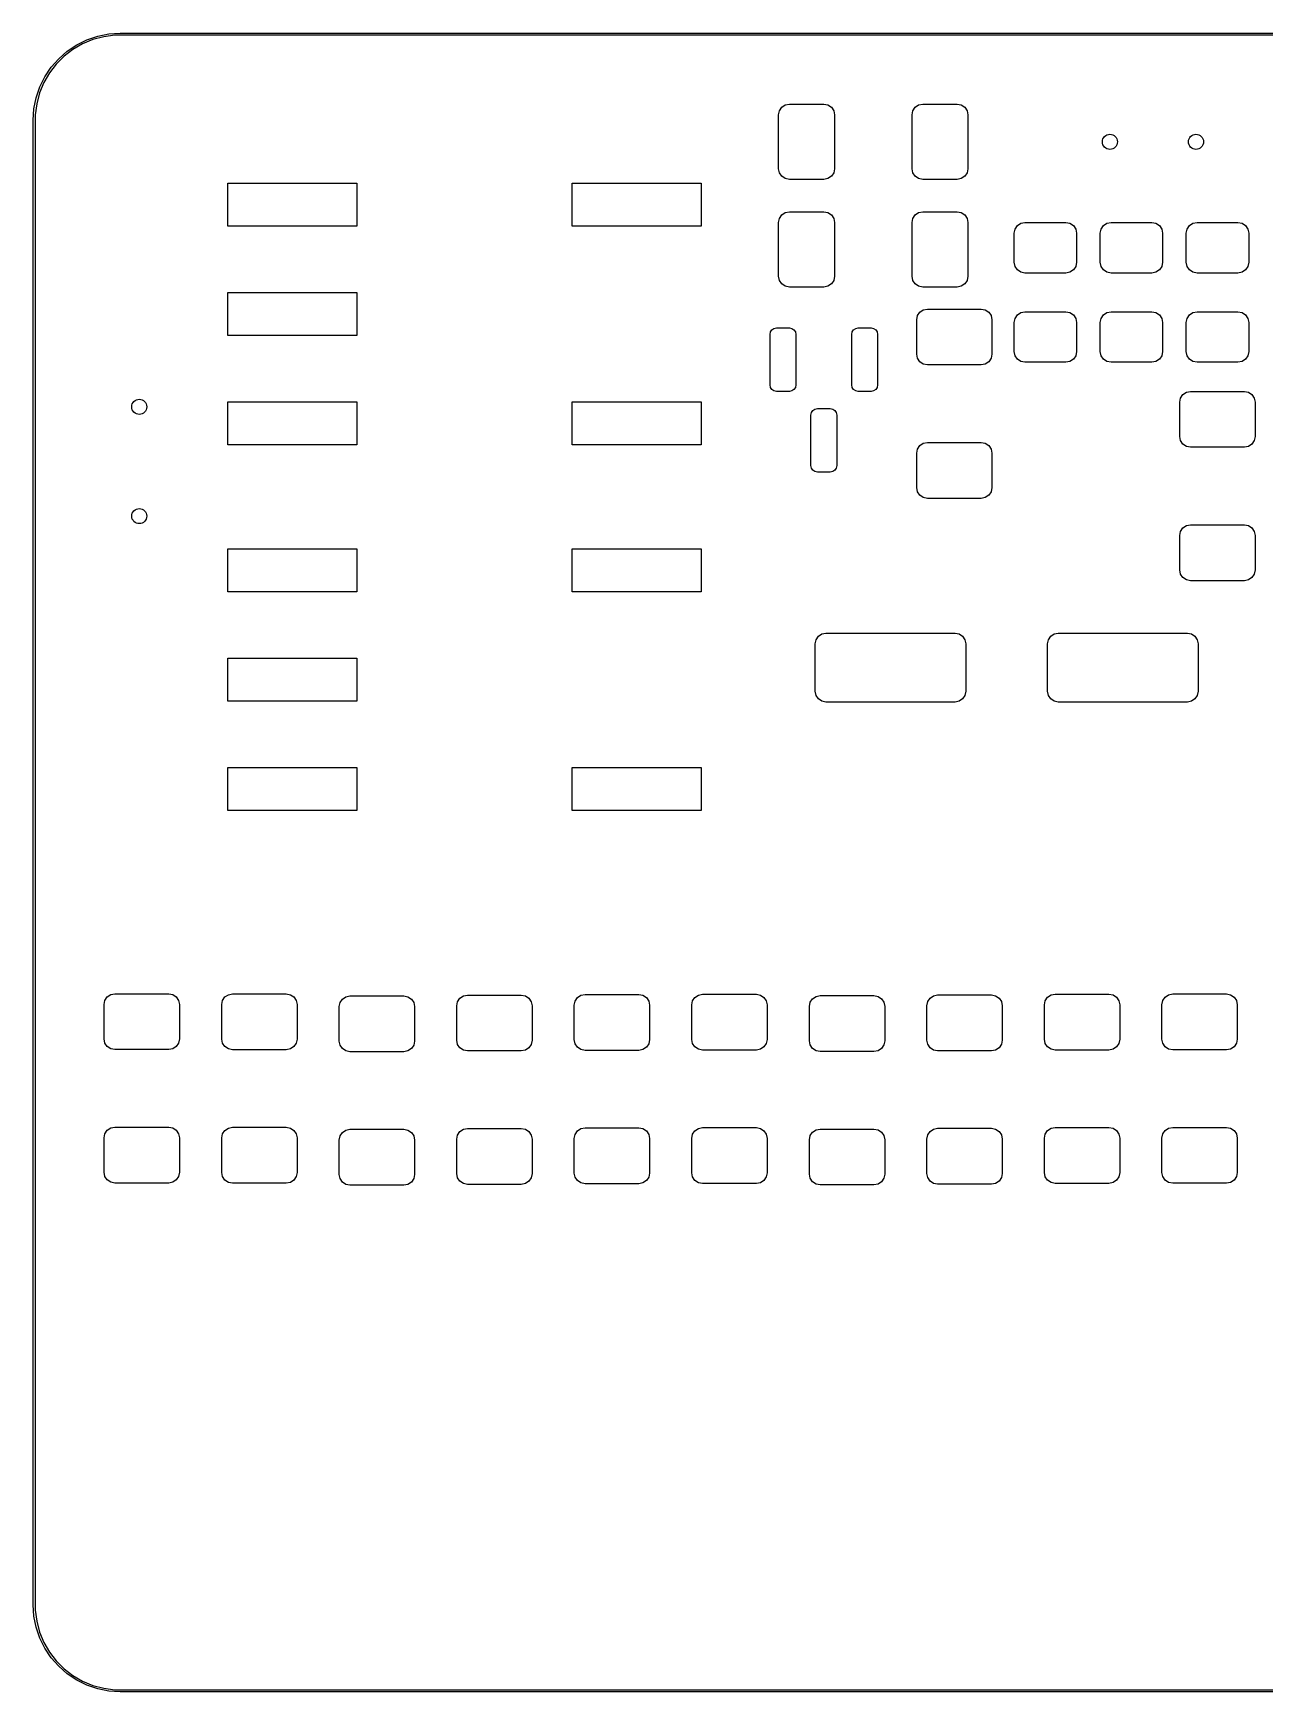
# Model space of a CAD drawing. Header units: millimetres. Extents: x 113.4 to 170.4, y -113 to -74.5.
# Drawn here: x 113.38 to 142, y -113.02 to -74.47 of the extents above; entities that cross this region are included whole.
import ezdxf

# ---------------------------------------------------------------- set-up
doc = ezdxf.new("R2010")
doc.units = ezdxf.units.MM
doc.layers.add('F.Paste', color=253, linetype='CONTINUOUS', true_color=0xb4a09a)

msp = doc.modelspace()

# ---------------------------------------------------------------- linework, layer by layer
at = {"layer": 'F.Paste', "linetype": 'CONTINUOUS'}
for p, q in [((114.167258, -74.893459), (114.3875, -74.746298)), ((114.524605, -74.724875), (114.300394, -74.854323)), ((114.3875, -74.746298), (114.625066, -74.629144)), ((114.763795, -74.6258), (114.524605, -74.724875)), ((114.625066, -74.629144), (114.875891, -74.544)), ((115.01387, -74.558792), (114.763795, -74.6258)), ((114.875891, -74.544), (115.135684, -74.492324)), ((115.270552, -74.525), (115.01387, -74.558792)), ((115.135684, -74.492324), (115.4, -74.475)), ((115.4, -74.525), (115.270552, -74.525)), ((115.4, -74.475), (168.4, -74.475)), ((168.4, -74.525), (115.4, -74.525)), ((113.793459, -75.267258), (113.968108, -75.068108)), ((114.094997, -75.01193), (113.91193, -75.194997)), ((113.968108, -75.068108), (114.167258, -74.893459)), ((114.300394, -74.854323), (114.094997, -75.01193)), ((113.529144, -75.725066), (113.646298, -75.4875)), ((113.754323, -75.400394), (113.624875, -75.624605)), ((113.646298, -75.4875), (113.793459, -75.267258)), ((113.91193, -75.194997), (113.754323, -75.400394)), ((113.444, -75.975891), (113.529144, -75.725066)), ((113.5258, -75.863795), (113.458792, -76.11387)), ((113.624875, -75.624605), (113.5258, -75.863795)), ((113.375, -76.5), (113.392324, -76.235684)), ((113.392324, -76.235684), (113.444, -75.975891)), ((113.458792, -76.11387), (113.425, -76.370552)), ((130.7, -76.375), (130.71903, -76.279329)), ((130.71903, -76.279329), (130.773223, -76.198223)), ((130.773223, -76.198223), (130.854329, -76.14403)), ((130.854329, -76.14403), (130.95, -76.125)), ((130.95, -76.125), (131.75, -76.125)), ((131.75, -76.125), (131.845671, -76.14403)), ((131.845671, -76.14403), (131.926777, -76.198223)), ((131.926777, -76.198223), (131.98097, -76.279329)), ((131.98097, -76.279329), (132, -76.375)), ((133.8, -76.375), (133.81903, -76.279329)), ((133.81903, -76.279329), (133.873223, -76.198223)), ((133.873223, -76.198223), (133.954329, -76.14403)), ((133.954329, -76.14403), (134.05, -76.125)), ((134.05, -76.125), (134.85, -76.125)), ((134.85, -76.125), (134.945671, -76.14403)), ((134.945671, -76.14403), (135.026777, -76.198223)), ((135.026777, -76.198223), (135.08097, -76.279329)), ((135.08097, -76.279329), (135.1, -76.375)), ((113.375, -111), (113.375, -76.5)), ((113.425, -76.370552), (113.425, -76.5)), ((113.425, -76.5), (113.425, -111)), ((130.7, -77.625), (130.7, -76.375)), ((132, -76.375), (132, -77.625)), ((133.8, -77.625), (133.8, -76.375)), ((135.1, -76.375), (135.1, -77.625)), ((130.71903, -77.720671), (130.7, -77.625)), ((130.773223, -77.801777), (130.71903, -77.720671)), ((130.854329, -77.85597), (130.773223, -77.801777)), ((130.95, -77.875), (130.854329, -77.85597)), ((131.845671, -77.85597), (131.75, -77.875)), ((131.926777, -77.801777), (131.845671, -77.85597)), ((131.98097, -77.720671), (131.926777, -77.801777)), ((132, -77.625), (131.98097, -77.720671)), ((133.81903, -77.720671), (133.8, -77.625)), ((133.873223, -77.801777), (133.81903, -77.720671)), ((133.954329, -77.85597), (133.873223, -77.801777)), ((134.05, -77.875), (133.954329, -77.85597)), ((134.945671, -77.85597), (134.85, -77.875)), ((135.026777, -77.801777), (134.945671, -77.85597)), ((135.08097, -77.720671), (135.026777, -77.801777)), ((135.1, -77.625), (135.08097, -77.720671)), ((117.9, -78.96), (117.9, -77.96)), ((117.9, -77.96), (120.9, -77.96)), ((120.9, -77.96), (120.9, -78.96)), ((125.9, -78.96), (125.9, -77.96)), ((125.9, -77.96), (128.9, -77.96)), ((128.9, -77.96), (128.9, -78.96)), ((131.75, -77.875), (130.95, -77.875)), ((134.85, -77.875), (134.05, -77.875)), ((130.854329, -78.64403), (130.95, -78.625)), ((130.95, -78.625), (131.75, -78.625)), ((131.75, -78.625), (131.845671, -78.64403)), ((133.954329, -78.64403), (134.05, -78.625)), ((134.05, -78.625), (134.85, -78.625)), ((134.85, -78.625), (134.945671, -78.64403)), ((120.9, -78.96), (117.9, -78.96)), ((128.9, -78.96), (125.9, -78.96)), ((130.7, -78.875), (130.71903, -78.779329)), ((130.7, -80.125), (130.7, -78.875)), ((130.71903, -78.779329), (130.773223, -78.698223)), ((130.773223, -78.698223), (130.854329, -78.64403)), ((131.845671, -78.64403), (131.926777, -78.698223)), ((131.926777, -78.698223), (131.98097, -78.779329)), ((131.98097, -78.779329), (132, -78.875)), ((132, -78.875), (132, -80.125)), ((133.8, -78.875), (133.81903, -78.779329)), ((133.8, -80.125), (133.8, -78.875)), ((133.81903, -78.779329), (133.873223, -78.698223)), ((133.873223, -78.698223), (133.954329, -78.64403)), ((134.945671, -78.64403), (135.026777, -78.698223)), ((135.026777, -78.698223), (135.08097, -78.779329)), ((135.08097, -78.779329), (135.1, -78.875)), ((135.1, -78.875), (135.1, -80.125)), ((136.19403, -79.029329), (136.248223, -78.948223)), ((136.248223, -78.948223), (136.329329, -78.89403)), ((136.329329, -78.89403), (136.425, -78.875)), ((136.425, -78.875), (137.375, -78.875)), ((137.375, -78.875), (137.470671, -78.89403)), ((137.470671, -78.89403), (137.551777, -78.948223)), ((137.551777, -78.948223), (137.60597, -79.029329)), ((138.19403, -79.029329), (138.248223, -78.948223)), ((138.248223, -78.948223), (138.329329, -78.89403)), ((138.329329, -78.89403), (138.425, -78.875)), ((138.425, -78.875), (139.375, -78.875)), ((139.375, -78.875), (139.470671, -78.89403)), ((139.470671, -78.89403), (139.551777, -78.948223)), ((139.551777, -78.948223), (139.60597, -79.029329)), ((140.19403, -79.029329), (140.248223, -78.948223)), ((140.248223, -78.948223), (140.329329, -78.89403)), ((140.329329, -78.89403), (140.425, -78.875)), ((140.425, -78.875), (141.375, -78.875)), ((141.375, -78.875), (141.470671, -78.89403)), ((141.470671, -78.89403), (141.551777, -78.948223)), ((141.551777, -78.948223), (141.60597, -79.029329)), ((136.175, -79.125), (136.19403, -79.029329)), ((136.175, -79.8), (136.175, -79.125)), ((137.60597, -79.029329), (137.625, -79.125)), ((137.625, -79.125), (137.625, -79.8)), ((138.175, -79.125), (138.19403, -79.029329)), ((138.175, -79.8), (138.175, -79.125)), ((139.60597, -79.029329), (139.625, -79.125)), ((139.625, -79.125), (139.625, -79.8)), ((140.175, -79.125), (140.19403, -79.029329)), ((140.175, -79.8), (140.175, -79.125)), ((141.60597, -79.029329), (141.625, -79.125)), ((141.625, -79.125), (141.625, -79.8)), ((130.71903, -80.220671), (130.7, -80.125)), ((132, -80.125), (131.98097, -80.220671)), ((133.81903, -80.220671), (133.8, -80.125)), ((135.1, -80.125), (135.08097, -80.220671)), ((136.19403, -79.895671), (136.175, -79.8)), ((136.248223, -79.976777), (136.19403, -79.895671)), ((136.329329, -80.03097), (136.248223, -79.976777)), ((136.425, -80.05), (136.329329, -80.03097)), ((137.375, -80.05), (136.425, -80.05)), ((137.470671, -80.03097), (137.375, -80.05)), ((137.551777, -79.976777), (137.470671, -80.03097)), ((137.60597, -79.895671), (137.551777, -79.976777)), ((137.625, -79.8), (137.60597, -79.895671)), ((138.19403, -79.895671), (138.175, -79.8)), ((138.248223, -79.976777), (138.19403, -79.895671)), ((138.329329, -80.03097), (138.248223, -79.976777)), ((138.425, -80.05), (138.329329, -80.03097)), ((139.375, -80.05), (138.425, -80.05)), ((139.470671, -80.03097), (139.375, -80.05)), ((139.551777, -79.976777), (139.470671, -80.03097)), ((139.60597, -79.895671), (139.551777, -79.976777)), ((139.625, -79.8), (139.60597, -79.895671)), ((140.19403, -79.895671), (140.175, -79.8)), ((140.248223, -79.976777), (140.19403, -79.895671)), ((140.329329, -80.03097), (140.248223, -79.976777)), ((140.425, -80.05), (140.329329, -80.03097)), ((141.375, -80.05), (140.425, -80.05)), ((141.470671, -80.03097), (141.375, -80.05)), ((141.551777, -79.976777), (141.470671, -80.03097)), ((141.60597, -79.895671), (141.551777, -79.976777)), ((141.625, -79.8), (141.60597, -79.895671)), ((117.9, -81.5), (117.9, -80.5)), ((117.9, -80.5), (120.9, -80.5)), ((120.9, -80.5), (120.9, -81.5)), ((130.773223, -80.301777), (130.71903, -80.220671)), ((130.854329, -80.35597), (130.773223, -80.301777)), ((130.95, -80.375), (130.854329, -80.35597)), ((131.75, -80.375), (130.95, -80.375)), ((131.845671, -80.35597), (131.75, -80.375)), ((131.926777, -80.301777), (131.845671, -80.35597)), ((131.98097, -80.220671), (131.926777, -80.301777)), ((133.873223, -80.301777), (133.81903, -80.220671)), ((133.954329, -80.35597), (133.873223, -80.301777)), ((134.05, -80.375), (133.954329, -80.35597)), ((134.85, -80.375), (134.05, -80.375)), ((134.945671, -80.35597), (134.85, -80.375)), ((135.026777, -80.301777), (134.945671, -80.35597)), ((135.08097, -80.220671), (135.026777, -80.301777)), ((133.981739, -80.959376), (134.062845, -80.905183)), ((134.062845, -80.905183), (134.158516, -80.886153)), ((134.158516, -80.886153), (135.408516, -80.886153)), ((135.408516, -80.886153), (135.504187, -80.905183)), ((135.504187, -80.905183), (135.585293, -80.959376)), ((136.329329, -80.96903), (136.425, -80.95)), ((136.425, -80.95), (137.375, -80.95)), ((137.375, -80.95), (137.470671, -80.96903)), ((138.329329, -80.96903), (138.425, -80.95)), ((138.425, -80.95), (139.375, -80.95)), ((139.375, -80.95), (139.470671, -80.96903)), ((140.329329, -80.96903), (140.425, -80.95)), ((140.425, -80.95), (141.375, -80.95)), ((141.375, -80.95), (141.470671, -80.96903)), ((130.543934, -81.368934), (130.592597, -81.336418)), ((130.592597, -81.336418), (130.65, -81.325)), ((130.65, -81.325), (130.95, -81.325)), ((130.95, -81.325), (131.007403, -81.336418)), ((131.007403, -81.336418), (131.056066, -81.368934)), ((132.443934, -81.368934), (132.492597, -81.336418)), ((132.492597, -81.336418), (132.55, -81.325)), ((132.55, -81.325), (132.85, -81.325)), ((132.85, -81.325), (132.907403, -81.336418)), ((132.907403, -81.336418), (132.956066, -81.368934)), ((133.908516, -81.136153), (133.927546, -81.040482)), ((133.908516, -81.936153), (133.908516, -81.136153)), ((133.927546, -81.040482), (133.981739, -80.959376)), ((135.585293, -80.959376), (135.639486, -81.040482)), ((135.639486, -81.040482), (135.658516, -81.136153)), ((135.658516, -81.136153), (135.658516, -81.936153)), ((136.175, -81.2), (136.19403, -81.104329)), ((136.175, -81.875), (136.175, -81.2)), ((136.19403, -81.104329), (136.248223, -81.023223)), ((136.248223, -81.023223), (136.329329, -80.96903)), ((137.470671, -80.96903), (137.551777, -81.023223)), ((137.551777, -81.023223), (137.60597, -81.104329)), ((137.60597, -81.104329), (137.625, -81.2)), ((137.625, -81.2), (137.625, -81.875)), ((138.175, -81.2), (138.19403, -81.104329)), ((138.175, -81.875), (138.175, -81.2)), ((138.19403, -81.104329), (138.248223, -81.023223)), ((138.248223, -81.023223), (138.329329, -80.96903)), ((139.470671, -80.96903), (139.551777, -81.023223)), ((139.551777, -81.023223), (139.60597, -81.104329)), ((139.60597, -81.104329), (139.625, -81.2)), ((139.625, -81.2), (139.625, -81.875)), ((140.175, -81.2), (140.19403, -81.104329)), ((140.175, -81.875), (140.175, -81.2)), ((140.19403, -81.104329), (140.248223, -81.023223)), ((140.248223, -81.023223), (140.329329, -80.96903)), ((141.470671, -80.96903), (141.551777, -81.023223)), ((141.551777, -81.023223), (141.60597, -81.104329)), ((141.60597, -81.104329), (141.625, -81.2)), ((141.625, -81.2), (141.625, -81.875)), ((120.9, -81.5), (117.9, -81.5)), ((130.5, -81.475), (130.511418, -81.417597)), ((130.5, -82.65), (130.5, -81.475)), ((130.511418, -81.417597), (130.543934, -81.368934)), ((131.056066, -81.368934), (131.088582, -81.417597)), ((131.088582, -81.417597), (131.1, -81.475)), ((131.1, -81.475), (131.1, -82.65)), ((132.4, -81.475), (132.411418, -81.417597)), ((132.4, -82.65), (132.4, -81.475)), ((132.411418, -81.417597), (132.443934, -81.368934)), ((132.956066, -81.368934), (132.988582, -81.417597)), ((132.988582, -81.417597), (133, -81.475)), ((133, -81.475), (133, -82.65)), ((133.927546, -82.031824), (133.908516, -81.936153)), ((133.981739, -82.11293), (133.927546, -82.031824)), ((135.639486, -82.031824), (135.585293, -82.11293)), ((135.658516, -81.936153), (135.639486, -82.031824)), ((136.19403, -81.970671), (136.175, -81.875)), ((136.248223, -82.051777), (136.19403, -81.970671)), ((136.329329, -82.10597), (136.248223, -82.051777)), ((136.425, -82.125), (136.329329, -82.10597)), ((137.470671, -82.10597), (137.375, -82.125)), ((137.551777, -82.051777), (137.470671, -82.10597)), ((137.60597, -81.970671), (137.551777, -82.051777)), ((137.625, -81.875), (137.60597, -81.970671)), ((138.19403, -81.970671), (138.175, -81.875)), ((138.248223, -82.051777), (138.19403, -81.970671)), ((138.329329, -82.10597), (138.248223, -82.051777)), ((138.425, -82.125), (138.329329, -82.10597)), ((139.470671, -82.10597), (139.375, -82.125)), ((139.551777, -82.051777), (139.470671, -82.10597)), ((139.60597, -81.970671), (139.551777, -82.051777)), ((139.625, -81.875), (139.60597, -81.970671)), ((140.19403, -81.970671), (140.175, -81.875)), ((140.248223, -82.051777), (140.19403, -81.970671)), ((140.329329, -82.10597), (140.248223, -82.051777)), ((140.425, -82.125), (140.329329, -82.10597)), ((141.470671, -82.10597), (141.375, -82.125)), ((141.551777, -82.051777), (141.470671, -82.10597)), ((141.60597, -81.970671), (141.551777, -82.051777)), ((141.625, -81.875), (141.60597, -81.970671)), ((134.062845, -82.167123), (133.981739, -82.11293)), ((134.158516, -82.186153), (134.062845, -82.167123)), ((135.408516, -82.186153), (134.158516, -82.186153)), ((135.504187, -82.167123), (135.408516, -82.186153)), ((135.585293, -82.11293), (135.504187, -82.167123)), ((137.375, -82.125), (136.425, -82.125)), ((139.375, -82.125), (138.425, -82.125)), ((141.375, -82.125), (140.425, -82.125)), ((130.511418, -82.707403), (130.5, -82.65)), ((130.543934, -82.756066), (130.511418, -82.707403)), ((130.592597, -82.788582), (130.543934, -82.756066)), ((130.65, -82.8), (130.592597, -82.788582)), ((130.95, -82.8), (130.65, -82.8)), ((131.007403, -82.788582), (130.95, -82.8)), ((131.056066, -82.756066), (131.007403, -82.788582)), ((131.088582, -82.707403), (131.056066, -82.756066)), ((131.1, -82.65), (131.088582, -82.707403)), ((132.411418, -82.707403), (132.4, -82.65)), ((132.443934, -82.756066), (132.411418, -82.707403)), ((132.492597, -82.788582), (132.443934, -82.756066)), ((132.55, -82.8), (132.492597, -82.788582)), ((132.85, -82.8), (132.55, -82.8)), ((132.907403, -82.788582), (132.85, -82.8)), ((132.956066, -82.756066), (132.907403, -82.788582)), ((132.988582, -82.707403), (132.956066, -82.756066)), ((133, -82.65), (132.988582, -82.707403)), ((140.04403, -82.954329), (140.098223, -82.873223)), ((140.098223, -82.873223), (140.179329, -82.81903)), ((140.179329, -82.81903), (140.275, -82.8)), ((140.275, -82.8), (141.525, -82.8)), ((141.525, -82.8), (141.620671, -82.81903)), ((141.620671, -82.81903), (141.701777, -82.873223)), ((141.701777, -82.873223), (141.75597, -82.954329)), ((117.9, -84.04), (117.9, -83.04)), ((117.9, -83.04), (120.9, -83.04)), ((120.9, -83.04), (120.9, -84.04)), ((125.9, -84.04), (125.9, -83.04)), ((125.9, -83.04), (128.9, -83.04)), ((128.9, -83.04), (128.9, -84.04)), ((131.461418, -83.292597), (131.493934, -83.243934)), ((131.493934, -83.243934), (131.542597, -83.211418)), ((131.542597, -83.211418), (131.6, -83.2)), ((131.6, -83.2), (131.9, -83.2)), ((131.9, -83.2), (131.957403, -83.211418)), ((131.957403, -83.211418), (132.006066, -83.243934)), ((132.006066, -83.243934), (132.038582, -83.292597)), ((140.025, -83.05), (140.04403, -82.954329)), ((140.025, -83.85), (140.025, -83.05)), ((141.75597, -82.954329), (141.775, -83.05)), ((141.775, -83.05), (141.775, -83.85)), ((131.45, -83.35), (131.461418, -83.292597)), ((131.45, -84.525), (131.45, -83.35)), ((132.038582, -83.292597), (132.05, -83.35)), ((132.05, -83.35), (132.05, -84.525)), ((133.981739, -84.059376), (134.062845, -84.005183)), ((134.062845, -84.005183), (134.158516, -83.986153)), ((134.158516, -83.986153), (135.408516, -83.986153)), ((135.408516, -83.986153), (135.504187, -84.005183)), ((135.504187, -84.005183), (135.585293, -84.059376)), ((140.04403, -83.945671), (140.025, -83.85)), ((140.098223, -84.026777), (140.04403, -83.945671)), ((140.179329, -84.08097), (140.098223, -84.026777)), ((141.701777, -84.026777), (141.620671, -84.08097)), ((141.75597, -83.945671), (141.701777, -84.026777)), ((141.775, -83.85), (141.75597, -83.945671)), ((120.9, -84.04), (117.9, -84.04)), ((128.9, -84.04), (125.9, -84.04)), ((133.908516, -84.236153), (133.927546, -84.140482)), ((133.908516, -85.036153), (133.908516, -84.236153)), ((133.927546, -84.140482), (133.981739, -84.059376)), ((135.585293, -84.059376), (135.639486, -84.140482)), ((135.639486, -84.140482), (135.658516, -84.236153)), ((135.658516, -84.236153), (135.658516, -85.036153)), ((140.275, -84.1), (140.179329, -84.08097)), ((141.525, -84.1), (140.275, -84.1)), ((141.620671, -84.08097), (141.525, -84.1)), ((131.461418, -84.582403), (131.45, -84.525)), ((131.493934, -84.631066), (131.461418, -84.582403)), ((131.542597, -84.663582), (131.493934, -84.631066)), ((131.6, -84.675), (131.542597, -84.663582)), ((131.9, -84.675), (131.6, -84.675)), ((131.957403, -84.663582), (131.9, -84.675)), ((132.006066, -84.631066), (131.957403, -84.663582)), ((132.038582, -84.582403), (132.006066, -84.631066)), ((132.05, -84.525), (132.038582, -84.582403)), ((133.927546, -85.131824), (133.908516, -85.036153)), ((133.981739, -85.21293), (133.927546, -85.131824)), ((135.639486, -85.131824), (135.585293, -85.21293)), ((135.658516, -85.036153), (135.639486, -85.131824)), ((134.062845, -85.267123), (133.981739, -85.21293)), ((134.158516, -85.286153), (134.062845, -85.267123)), ((135.408516, -85.286153), (134.158516, -85.286153)), ((135.504187, -85.267123), (135.408516, -85.286153)), ((135.585293, -85.21293), (135.504187, -85.267123)), ((140.098223, -85.973223), (140.179329, -85.91903)), ((140.179329, -85.91903), (140.275, -85.9)), ((140.275, -85.9), (141.525, -85.9)), ((141.525, -85.9), (141.620671, -85.91903)), ((141.620671, -85.91903), (141.701777, -85.973223)), ((140.025, -86.15), (140.04403, -86.054329)), ((140.025, -86.95), (140.025, -86.15)), ((140.04403, -86.054329), (140.098223, -85.973223)), ((141.701777, -85.973223), (141.75597, -86.054329)), ((141.75597, -86.054329), (141.775, -86.15)), ((141.775, -86.15), (141.775, -86.95)), ((117.9, -87.46), (117.9, -86.46)), ((117.9, -86.46), (120.9, -86.46)), ((120.9, -86.46), (120.9, -87.46)), ((125.9, -87.46), (125.9, -86.46)), ((125.9, -86.46), (128.9, -86.46)), ((128.9, -86.46), (128.9, -87.46)), ((140.04403, -87.045671), (140.025, -86.95)), ((140.098223, -87.126777), (140.04403, -87.045671)), ((141.75597, -87.045671), (141.701777, -87.126777)), ((141.775, -86.95), (141.75597, -87.045671)), ((120.9, -87.46), (117.9, -87.46)), ((128.9, -87.46), (125.9, -87.46)), ((140.179329, -87.18097), (140.098223, -87.126777)), ((140.275, -87.2), (140.179329, -87.18097)), ((141.525, -87.2), (140.275, -87.2)), ((141.620671, -87.18097), (141.525, -87.2)), ((141.701777, -87.126777), (141.620671, -87.18097)), ((131.55, -88.66978), (131.56903, -88.574109)), ((131.56903, -88.574109), (131.623223, -88.493003)), ((131.623223, -88.493003), (131.704329, -88.43881)), ((131.704329, -88.43881), (131.8, -88.41978)), ((131.8, -88.41978), (134.8, -88.41978)), ((134.8, -88.41978), (134.895671, -88.43881)), ((134.895671, -88.43881), (134.976777, -88.493003)), ((134.976777, -88.493003), (135.03097, -88.574109)), ((135.03097, -88.574109), (135.05, -88.66978)), ((136.95, -88.66978), (136.96903, -88.574109)), ((136.96903, -88.574109), (137.023223, -88.493003)), ((137.023223, -88.493003), (137.104329, -88.43881)), ((137.104329, -88.43881), (137.2, -88.41978)), ((137.2, -88.41978), (140.2, -88.41978)), ((140.2, -88.41978), (140.295671, -88.43881)), ((140.295671, -88.43881), (140.376777, -88.493003)), ((140.376777, -88.493003), (140.43097, -88.574109)), ((140.43097, -88.574109), (140.45, -88.66978)), ((117.9, -90), (117.9, -89)), ((117.9, -89), (120.9, -89)), ((120.9, -89), (120.9, -90)), ((131.55, -89.76978), (131.55, -88.66978)), ((135.05, -88.66978), (135.05, -89.76978)), ((136.95, -89.76978), (136.95, -88.66978)), ((140.45, -88.66978), (140.45, -89.76978)), ((131.56903, -89.865451), (131.55, -89.76978)), ((135.05, -89.76978), (135.03097, -89.865451)), ((136.96903, -89.865451), (136.95, -89.76978)), ((140.45, -89.76978), (140.43097, -89.865451)), ((120.9, -90), (117.9, -90)), ((131.623223, -89.946557), (131.56903, -89.865451)), ((131.704329, -90.00075), (131.623223, -89.946557)), ((131.8, -90.01978), (131.704329, -90.00075)), ((134.8, -90.01978), (131.8, -90.01978)), ((134.895671, -90.00075), (134.8, -90.01978)), ((134.976777, -89.946557), (134.895671, -90.00075)), ((135.03097, -89.865451), (134.976777, -89.946557)), ((137.023223, -89.946557), (136.96903, -89.865451)), ((137.104329, -90.00075), (137.023223, -89.946557)), ((137.2, -90.01978), (137.104329, -90.00075)), ((140.2, -90.01978), (137.2, -90.01978)), ((140.295671, -90.00075), (140.2, -90.01978)), ((140.376777, -89.946557), (140.295671, -90.00075)), ((140.43097, -89.865451), (140.376777, -89.946557)), ((117.9, -92.54), (117.9, -91.54)), ((117.9, -91.54), (120.9, -91.54)), ((120.9, -91.54), (120.9, -92.54)), ((125.9, -92.54), (125.9, -91.54)), ((125.9, -91.54), (128.9, -91.54)), ((128.9, -91.54), (128.9, -92.54)), ((120.9, -92.54), (117.9, -92.54)), ((128.9, -92.54), (125.9, -92.54)), ((115.025, -97.05), (115.04403, -96.954329)), ((115.025, -97.85), (115.025, -97.05)), ((115.04403, -96.954329), (115.098223, -96.873223)), ((115.098223, -96.873223), (115.179329, -96.81903)), ((115.179329, -96.81903), (115.275, -96.8)), ((115.275, -96.8), (116.525, -96.8)), ((116.525, -96.8), (116.620671, -96.81903)), ((116.620671, -96.81903), (116.701777, -96.873223)), ((116.701777, -96.873223), (116.75597, -96.954329)), ((116.75597, -96.954329), (116.775, -97.05)), ((116.775, -97.05), (116.775, -97.85)), ((117.756632, -97.052778), (117.775662, -96.957107)), ((117.756632, -97.852778), (117.756632, -97.052778)), ((117.775662, -96.957107), (117.829855, -96.876001)), ((117.829855, -96.876001), (117.910961, -96.821808)), ((117.910961, -96.821808), (118.006632, -96.802778)), ((118.006632, -96.802778), (119.256632, -96.802778)), ((119.256632, -96.802778), (119.352303, -96.821808)), ((119.352303, -96.821808), (119.433409, -96.876001)), ((119.433409, -96.876001), (119.487602, -96.957107)), ((119.487602, -96.957107), (119.506632, -97.052778)), ((119.506632, -97.052778), (119.506632, -97.852778)), ((120.488263, -97.1), (120.507293, -97.004329)), ((120.488263, -97.9), (120.488263, -97.1)), ((120.507293, -97.004329), (120.561486, -96.923223)), ((120.561486, -96.923223), (120.642592, -96.86903)), ((120.642592, -96.86903), (120.738263, -96.85)), ((120.738263, -96.85), (121.988263, -96.85)), ((121.988263, -96.85), (122.083934, -96.86903)), ((122.083934, -96.86903), (122.16504, -96.923223)), ((122.16504, -96.923223), (122.219233, -97.004329)), ((122.219233, -97.004329), (122.238263, -97.1)), ((122.238263, -97.1), (122.238263, -97.9)), ((123.219895, -97.080556), (123.238925, -96.984885)), ((123.219895, -97.880556), (123.219895, -97.080556)), ((123.238925, -96.984885), (123.293118, -96.903779)), ((123.293118, -96.903779), (123.374224, -96.849586)), ((123.374224, -96.849586), (123.469895, -96.830556)), ((123.469895, -96.830556), (124.719895, -96.830556)), ((124.719895, -96.830556), (124.815566, -96.849586)), ((124.815566, -96.849586), (124.896672, -96.903779)), ((124.896672, -96.903779), (124.950865, -96.984885)), ((124.950865, -96.984885), (124.969895, -97.080556)), ((124.969895, -97.080556), (124.969895, -97.880556)), ((125.951526, -97.066667), (125.970556, -96.970996)), ((125.951526, -97.866667), (125.951526, -97.066667)), ((125.970556, -96.970996), (126.024749, -96.88989)), ((126.024749, -96.88989), (126.105855, -96.835697)), ((126.105855, -96.835697), (126.201526, -96.816667)), ((126.201526, -96.816667), (127.451526, -96.816667)), ((127.451526, -96.816667), (127.547197, -96.835697)), ((127.547197, -96.835697), (127.628303, -96.88989)), ((127.628303, -96.88989), (127.682496, -96.970996)), ((127.682496, -96.970996), (127.701526, -97.066667)), ((127.701526, -97.066667), (127.701526, -97.866667)), ((128.683158, -97.061111), (128.702188, -96.96544)), ((128.683158, -97.861111), (128.683158, -97.061111)), ((128.702188, -96.96544), (128.756381, -96.884334)), ((128.756381, -96.884334), (128.837487, -96.830141)), ((128.837487, -96.830141), (128.933158, -96.811111)), ((128.933158, -96.811111), (130.183158, -96.811111)), ((130.183158, -96.811111), (130.278829, -96.830141)), ((130.278829, -96.830141), (130.359935, -96.884334)), ((130.359935, -96.884334), (130.414128, -96.96544)), ((130.414128, -96.96544), (130.433158, -97.061111)), ((130.433158, -97.061111), (130.433158, -97.861111)), ((131.414789, -97.094444), (131.433819, -96.998773)), ((131.414789, -97.894444), (131.414789, -97.094444)), ((131.433819, -96.998773), (131.488012, -96.917667)), ((131.488012, -96.917667), (131.569118, -96.863474)), ((131.569118, -96.863474), (131.664789, -96.844444)), ((131.664789, -96.844444), (132.914789, -96.844444)), ((132.914789, -96.844444), (133.01046, -96.863474)), ((133.01046, -96.863474), (133.091566, -96.917667)), ((133.091566, -96.917667), (133.145759, -96.998773)), ((133.145759, -96.998773), (133.164789, -97.094444)), ((133.164789, -97.094444), (133.164789, -97.894444)), ((134.146421, -97.077778), (134.165451, -96.982107)), ((134.146421, -97.877778), (134.146421, -97.077778)), ((134.165451, -96.982107), (134.219644, -96.901001)), ((134.219644, -96.901001), (134.30075, -96.846808)), ((134.30075, -96.846808), (134.396421, -96.827778)), ((134.396421, -96.827778), (135.646421, -96.827778)), ((135.646421, -96.827778), (135.742092, -96.846808)), ((135.742092, -96.846808), (135.823198, -96.901001)), ((135.823198, -96.901001), (135.877391, -96.982107)), ((135.877391, -96.982107), (135.896421, -97.077778)), ((135.896421, -97.077778), (135.896421, -97.877778)), ((136.878053, -97.058333), (136.897083, -96.962662)), ((136.878053, -97.858333), (136.878053, -97.058333)), ((136.897083, -96.962662), (136.951276, -96.881556)), ((136.951276, -96.881556), (137.032382, -96.827363)), ((137.032382, -96.827363), (137.128053, -96.808333)), ((137.128053, -96.808333), (138.378053, -96.808333)), ((138.378053, -96.808333), (138.473724, -96.827363)), ((138.473724, -96.827363), (138.55483, -96.881556)), ((138.55483, -96.881556), (138.609023, -96.962662)), ((138.609023, -96.962662), (138.628053, -97.058333)), ((138.628053, -97.058333), (138.628053, -97.858333)), ((139.609684, -97.055556), (139.628714, -96.959885)), ((139.609684, -97.855556), (139.609684, -97.055556)), ((139.628714, -96.959885), (139.682907, -96.878779)), ((139.682907, -96.878779), (139.764013, -96.824586)), ((139.764013, -96.824586), (139.859684, -96.805556)), ((139.859684, -96.805556), (141.109684, -96.805556)), ((141.109684, -96.805556), (141.205355, -96.824586)), ((141.205355, -96.824586), (141.286461, -96.878779)), ((141.286461, -96.878779), (141.340654, -96.959885)), ((141.340654, -96.959885), (141.359684, -97.055556)), ((141.359684, -97.055556), (141.359684, -97.855556)), ((115.04403, -97.945671), (115.025, -97.85)), ((116.775, -97.85), (116.75597, -97.945671)), ((117.775662, -97.948449), (117.756632, -97.852778)), ((119.506632, -97.852778), (119.487602, -97.948449)), ((120.507293, -97.995671), (120.488263, -97.9)), ((122.238263, -97.9), (122.219233, -97.995671)), ((123.238925, -97.976227), (123.219895, -97.880556)), ((124.969895, -97.880556), (124.950865, -97.976227)), ((125.970556, -97.962338), (125.951526, -97.866667)), ((127.701526, -97.866667), (127.682496, -97.962338)), ((128.702188, -97.956782), (128.683158, -97.861111)), ((130.433158, -97.861111), (130.414128, -97.956782)), ((131.433819, -97.990115), (131.414789, -97.894444)), ((133.164789, -97.894444), (133.145759, -97.990115)), ((134.165451, -97.973449), (134.146421, -97.877778)), ((135.896421, -97.877778), (135.877391, -97.973449)), ((136.897083, -97.954004), (136.878053, -97.858333)), ((138.628053, -97.858333), (138.609023, -97.954004)), ((139.628714, -97.951227), (139.609684, -97.855556)), ((141.359684, -97.855556), (141.340654, -97.951227)), ((115.098223, -98.026777), (115.04403, -97.945671)), ((115.179329, -98.08097), (115.098223, -98.026777)), ((115.275, -98.1), (115.179329, -98.08097)), ((116.525, -98.1), (115.275, -98.1)), ((116.620671, -98.08097), (116.525, -98.1)), ((116.701777, -98.026777), (116.620671, -98.08097)), ((116.75597, -97.945671), (116.701777, -98.026777)), ((117.829855, -98.029555), (117.775662, -97.948449)), ((117.910961, -98.083748), (117.829855, -98.029555)), ((118.006632, -98.102778), (117.910961, -98.083748)), ((119.256632, -98.102778), (118.006632, -98.102778)), ((119.352303, -98.083748), (119.256632, -98.102778)), ((119.433409, -98.029555), (119.352303, -98.083748)), ((119.487602, -97.948449), (119.433409, -98.029555)), ((120.561486, -98.076777), (120.507293, -97.995671)), ((120.642592, -98.13097), (120.561486, -98.076777)), ((120.738263, -98.15), (120.642592, -98.13097)), ((121.988263, -98.15), (120.738263, -98.15)), ((122.083934, -98.13097), (121.988263, -98.15)), ((122.16504, -98.076777), (122.083934, -98.13097)), ((122.219233, -97.995671), (122.16504, -98.076777)), ((123.293118, -98.057333), (123.238925, -97.976227)), ((123.374224, -98.111526), (123.293118, -98.057333)), ((123.469895, -98.130556), (123.374224, -98.111526)), ((124.719895, -98.130556), (123.469895, -98.130556)), ((124.815566, -98.111526), (124.719895, -98.130556)), ((124.896672, -98.057333), (124.815566, -98.111526)), ((124.950865, -97.976227), (124.896672, -98.057333)), ((126.024749, -98.043444), (125.970556, -97.962338)), ((126.105855, -98.097637), (126.024749, -98.043444)), ((126.201526, -98.116667), (126.105855, -98.097637)), ((127.451526, -98.116667), (126.201526, -98.116667)), ((127.547197, -98.097637), (127.451526, -98.116667)), ((127.628303, -98.043444), (127.547197, -98.097637)), ((127.682496, -97.962338), (127.628303, -98.043444)), ((128.756381, -98.037888), (128.702188, -97.956782)), ((128.837487, -98.092081), (128.756381, -98.037888)), ((128.933158, -98.111111), (128.837487, -98.092081)), ((130.183158, -98.111111), (128.933158, -98.111111)), ((130.278829, -98.092081), (130.183158, -98.111111)), ((130.359935, -98.037888), (130.278829, -98.092081)), ((130.414128, -97.956782), (130.359935, -98.037888)), ((131.488012, -98.071221), (131.433819, -97.990115)), ((131.569118, -98.125414), (131.488012, -98.071221)), ((131.664789, -98.144444), (131.569118, -98.125414)), ((132.914789, -98.144444), (131.664789, -98.144444)), ((133.01046, -98.125414), (132.914789, -98.144444)), ((133.091566, -98.071221), (133.01046, -98.125414)), ((133.145759, -97.990115), (133.091566, -98.071221)), ((134.219644, -98.054555), (134.165451, -97.973449)), ((134.30075, -98.108748), (134.219644, -98.054555)), ((134.396421, -98.127778), (134.30075, -98.108748)), ((135.646421, -98.127778), (134.396421, -98.127778)), ((135.742092, -98.108748), (135.646421, -98.127778)), ((135.823198, -98.054555), (135.742092, -98.108748)), ((135.877391, -97.973449), (135.823198, -98.054555)), ((136.951276, -98.03511), (136.897083, -97.954004)), ((137.032382, -98.089303), (136.951276, -98.03511)), ((137.128053, -98.108333), (137.032382, -98.089303)), ((138.378053, -98.108333), (137.128053, -98.108333)), ((138.473724, -98.089303), (138.378053, -98.108333)), ((138.55483, -98.03511), (138.473724, -98.089303)), ((138.609023, -97.954004), (138.55483, -98.03511)), ((139.682907, -98.032333), (139.628714, -97.951227)), ((139.764013, -98.086526), (139.682907, -98.032333)), ((139.859684, -98.105556), (139.764013, -98.086526)), ((141.109684, -98.105556), (139.859684, -98.105556)), ((141.205355, -98.086526), (141.109684, -98.105556)), ((141.286461, -98.032333), (141.205355, -98.086526)), ((141.340654, -97.951227), (141.286461, -98.032333)), ((115.025, -100.15), (115.04403, -100.054329)), ((115.025, -100.95), (115.025, -100.15)), ((115.04403, -100.054329), (115.098223, -99.973223)), ((115.098223, -99.973223), (115.179329, -99.91903)), ((115.179329, -99.91903), (115.275, -99.9)), ((115.275, -99.9), (116.525, -99.9)), ((116.525, -99.9), (116.620671, -99.91903)), ((116.620671, -99.91903), (116.701777, -99.973223)), ((116.701777, -99.973223), (116.75597, -100.054329)), ((116.75597, -100.054329), (116.775, -100.15)), ((116.775, -100.15), (116.775, -100.95)), ((117.756632, -100.152778), (117.775662, -100.057107)), ((117.756632, -100.952778), (117.756632, -100.152778)), ((117.775662, -100.057107), (117.829855, -99.976001)), ((117.829855, -99.976001), (117.910961, -99.921808)), ((117.910961, -99.921808), (118.006632, -99.902778)), ((118.006632, -99.902778), (119.256632, -99.902778)), ((119.256632, -99.902778), (119.352303, -99.921808)), ((119.352303, -99.921808), (119.433409, -99.976001)), ((119.433409, -99.976001), (119.487602, -100.057107)), ((119.487602, -100.057107), (119.506632, -100.152778)), ((119.506632, -100.152778), (119.506632, -100.952778)), ((120.488263, -100.2), (120.507293, -100.104329)), ((120.488263, -101), (120.488263, -100.2)), ((120.507293, -100.104329), (120.561486, -100.023223)), ((120.561486, -100.023223), (120.642592, -99.96903)), ((120.642592, -99.96903), (120.738263, -99.95)), ((120.738263, -99.95), (121.988263, -99.95)), ((121.988263, -99.95), (122.083934, -99.96903)), ((122.083934, -99.96903), (122.16504, -100.023223)), ((122.16504, -100.023223), (122.219233, -100.104329)), ((122.219233, -100.104329), (122.238263, -100.2)), ((122.238263, -100.2), (122.238263, -101)), ((123.219895, -100.180556), (123.238925, -100.084885)), ((123.219895, -100.980556), (123.219895, -100.180556)), ((123.238925, -100.084885), (123.293118, -100.003779)), ((123.293118, -100.003779), (123.374224, -99.949586)), ((123.374224, -99.949586), (123.469895, -99.930556)), ((123.469895, -99.930556), (124.719895, -99.930556)), ((124.719895, -99.930556), (124.815566, -99.949586)), ((124.815566, -99.949586), (124.896672, -100.003779)), ((124.896672, -100.003779), (124.950865, -100.084885)), ((124.950865, -100.084885), (124.969895, -100.180556)), ((124.969895, -100.180556), (124.969895, -100.980556)), ((125.951526, -100.166667), (125.970556, -100.070996)), ((125.951526, -100.966667), (125.951526, -100.166667)), ((125.970556, -100.070996), (126.024749, -99.98989)), ((126.024749, -99.98989), (126.105855, -99.935697)), ((126.105855, -99.935697), (126.201526, -99.916667)), ((126.201526, -99.916667), (127.451526, -99.916667)), ((127.451526, -99.916667), (127.547197, -99.935697)), ((127.547197, -99.935697), (127.628303, -99.98989)), ((127.628303, -99.98989), (127.682496, -100.070996)), ((127.682496, -100.070996), (127.701526, -100.166667)), ((127.701526, -100.166667), (127.701526, -100.966667)), ((128.683158, -100.161111), (128.702188, -100.06544)), ((128.683158, -100.961111), (128.683158, -100.161111)), ((128.702188, -100.06544), (128.756381, -99.984334)), ((128.756381, -99.984334), (128.837487, -99.930141)), ((128.837487, -99.930141), (128.933158, -99.911111)), ((128.933158, -99.911111), (130.183158, -99.911111)), ((130.183158, -99.911111), (130.278829, -99.930141)), ((130.278829, -99.930141), (130.359935, -99.984334)), ((130.359935, -99.984334), (130.414128, -100.06544)), ((130.414128, -100.06544), (130.433158, -100.161111)), ((130.433158, -100.161111), (130.433158, -100.961111)), ((131.414789, -100.194444), (131.433819, -100.098773)), ((131.414789, -100.994444), (131.414789, -100.194444)), ((131.433819, -100.098773), (131.488012, -100.017667)), ((131.488012, -100.017667), (131.569118, -99.963474)), ((131.569118, -99.963474), (131.664789, -99.944444)), ((131.664789, -99.944444), (132.914789, -99.944444)), ((132.914789, -99.944444), (133.01046, -99.963474)), ((133.01046, -99.963474), (133.091566, -100.017667)), ((133.091566, -100.017667), (133.145759, -100.098773)), ((133.145759, -100.098773), (133.164789, -100.194444)), ((133.164789, -100.194444), (133.164789, -100.994444)), ((134.146421, -100.177778), (134.165451, -100.082107)), ((134.146421, -100.977778), (134.146421, -100.177778)), ((134.165451, -100.082107), (134.219644, -100.001001)), ((134.219644, -100.001001), (134.30075, -99.946808)), ((134.30075, -99.946808), (134.396421, -99.927778)), ((134.396421, -99.927778), (135.646421, -99.927778)), ((135.646421, -99.927778), (135.742092, -99.946808)), ((135.742092, -99.946808), (135.823198, -100.001001)), ((135.823198, -100.001001), (135.877391, -100.082107)), ((135.877391, -100.082107), (135.896421, -100.177778)), ((135.896421, -100.177778), (135.896421, -100.977778)), ((136.878053, -100.158333), (136.897083, -100.062662)), ((136.878053, -100.958333), (136.878053, -100.158333)), ((136.897083, -100.062662), (136.951276, -99.981556)), ((136.951276, -99.981556), (137.032382, -99.927363)), ((137.032382, -99.927363), (137.128053, -99.908333)), ((137.128053, -99.908333), (138.378053, -99.908333)), ((138.378053, -99.908333), (138.473724, -99.927363)), ((138.473724, -99.927363), (138.55483, -99.981556)), ((138.55483, -99.981556), (138.609023, -100.062662)), ((138.609023, -100.062662), (138.628053, -100.158333)), ((138.628053, -100.158333), (138.628053, -100.958333)), ((139.609684, -100.155556), (139.628714, -100.059885)), ((139.609684, -100.955556), (139.609684, -100.155556)), ((139.628714, -100.059885), (139.682907, -99.978779)), ((139.682907, -99.978779), (139.764013, -99.924586)), ((139.764013, -99.924586), (139.859684, -99.905556)), ((139.859684, -99.905556), (141.109684, -99.905556)), ((141.109684, -99.905556), (141.205355, -99.924586)), ((141.205355, -99.924586), (141.286461, -99.978779)), ((141.286461, -99.978779), (141.340654, -100.059885)), ((141.340654, -100.059885), (141.359684, -100.155556)), ((141.359684, -100.155556), (141.359684, -100.955556)), ((115.04403, -101.045671), (115.025, -100.95)), ((116.775, -100.95), (116.75597, -101.045671)), ((117.775662, -101.048449), (117.756632, -100.952778)), ((119.506632, -100.952778), (119.487602, -101.048449)), ((120.507293, -101.095671), (120.488263, -101)), ((122.238263, -101), (122.219233, -101.095671)), ((123.238925, -101.076227), (123.219895, -100.980556)), ((124.969895, -100.980556), (124.950865, -101.076227)), ((125.970556, -101.062338), (125.951526, -100.966667)), ((127.701526, -100.966667), (127.682496, -101.062338)), ((128.702188, -101.056782), (128.683158, -100.961111)), ((130.433158, -100.961111), (130.414128, -101.056782)), ((131.433819, -101.090115), (131.414789, -100.994444)), ((133.164789, -100.994444), (133.145759, -101.090115)), ((134.165451, -101.073449), (134.146421, -100.977778)), ((135.896421, -100.977778), (135.877391, -101.073449)), ((136.897083, -101.054004), (136.878053, -100.958333)), ((138.628053, -100.958333), (138.609023, -101.054004)), ((139.628714, -101.051227), (139.609684, -100.955556)), ((141.359684, -100.955556), (141.340654, -101.051227)), ((115.098223, -101.126777), (115.04403, -101.045671)), ((115.179329, -101.18097), (115.098223, -101.126777)), ((115.275, -101.2), (115.179329, -101.18097)), ((116.525, -101.2), (115.275, -101.2)), ((116.620671, -101.18097), (116.525, -101.2)), ((116.701777, -101.126777), (116.620671, -101.18097)), ((116.75597, -101.045671), (116.701777, -101.126777)), ((117.829855, -101.129555), (117.775662, -101.048449)), ((117.910961, -101.183748), (117.829855, -101.129555)), ((118.006632, -101.202778), (117.910961, -101.183748)), ((119.256632, -101.202778), (118.006632, -101.202778)), ((119.352303, -101.183748), (119.256632, -101.202778)), ((119.433409, -101.129555), (119.352303, -101.183748)), ((119.487602, -101.048449), (119.433409, -101.129555)), ((120.561486, -101.176777), (120.507293, -101.095671)), ((120.642592, -101.23097), (120.561486, -101.176777)), ((120.738263, -101.25), (120.642592, -101.23097)), ((121.988263, -101.25), (120.738263, -101.25)), ((122.083934, -101.23097), (121.988263, -101.25)), ((122.16504, -101.176777), (122.083934, -101.23097)), ((122.219233, -101.095671), (122.16504, -101.176777)), ((123.293118, -101.157333), (123.238925, -101.076227)), ((123.374224, -101.211526), (123.293118, -101.157333)), ((123.469895, -101.230556), (123.374224, -101.211526)), ((124.719895, -101.230556), (123.469895, -101.230556)), ((124.815566, -101.211526), (124.719895, -101.230556)), ((124.896672, -101.157333), (124.815566, -101.211526)), ((124.950865, -101.076227), (124.896672, -101.157333)), ((126.024749, -101.143444), (125.970556, -101.062338)), ((126.105855, -101.197637), (126.024749, -101.143444)), ((126.201526, -101.216667), (126.105855, -101.197637)), ((127.451526, -101.216667), (126.201526, -101.216667)), ((127.547197, -101.197637), (127.451526, -101.216667)), ((127.628303, -101.143444), (127.547197, -101.197637)), ((127.682496, -101.062338), (127.628303, -101.143444)), ((128.756381, -101.137888), (128.702188, -101.056782)), ((128.837487, -101.192081), (128.756381, -101.137888)), ((128.933158, -101.211111), (128.837487, -101.192081)), ((130.183158, -101.211111), (128.933158, -101.211111)), ((130.278829, -101.192081), (130.183158, -101.211111)), ((130.359935, -101.137888), (130.278829, -101.192081)), ((130.414128, -101.056782), (130.359935, -101.137888)), ((131.488012, -101.171221), (131.433819, -101.090115)), ((131.569118, -101.225414), (131.488012, -101.171221)), ((131.664789, -101.244444), (131.569118, -101.225414)), ((132.914789, -101.244444), (131.664789, -101.244444)), ((133.01046, -101.225414), (132.914789, -101.244444)), ((133.091566, -101.171221), (133.01046, -101.225414)), ((133.145759, -101.090115), (133.091566, -101.171221)), ((134.219644, -101.154555), (134.165451, -101.073449)), ((134.30075, -101.208748), (134.219644, -101.154555)), ((134.396421, -101.227778), (134.30075, -101.208748)), ((135.646421, -101.227778), (134.396421, -101.227778)), ((135.742092, -101.208748), (135.646421, -101.227778)), ((135.823198, -101.154555), (135.742092, -101.208748)), ((135.877391, -101.073449), (135.823198, -101.154555)), ((136.951276, -101.13511), (136.897083, -101.054004)), ((137.032382, -101.189303), (136.951276, -101.13511)), ((137.128053, -101.208333), (137.032382, -101.189303)), ((138.378053, -101.208333), (137.128053, -101.208333)), ((138.473724, -101.189303), (138.378053, -101.208333)), ((138.55483, -101.13511), (138.473724, -101.189303)), ((138.609023, -101.054004), (138.55483, -101.13511)), ((139.682907, -101.132333), (139.628714, -101.051227)), ((139.764013, -101.186526), (139.682907, -101.132333)), ((139.859684, -101.205556), (139.764013, -101.186526)), ((141.109684, -101.205556), (139.859684, -101.205556)), ((141.205355, -101.186526), (141.109684, -101.205556)), ((141.286461, -101.132333), (141.205355, -101.186526)), ((141.340654, -101.051227), (141.286461, -101.132333)), ((113.392324, -111.264316), (113.375, -111)), ((113.425, -111), (113.425, -111.129448)), ((113.444, -111.524109), (113.392324, -111.264316)), ((113.425, -111.129448), (113.458792, -111.38613)), ((113.458792, -111.38613), (113.5258, -111.636205)), ((113.529144, -111.774934), (113.444, -111.524109)), ((113.5258, -111.636205), (113.624875, -111.875395)), ((113.646298, -112.0125), (113.529144, -111.774934)), ((113.624875, -111.875395), (113.754323, -112.099606)), ((113.793459, -112.232742), (113.646298, -112.0125)), ((113.754323, -112.099606), (113.91193, -112.305003)), ((113.968108, -112.431892), (113.793459, -112.232742)), ((113.91193, -112.305003), (114.094997, -112.48807)), ((114.167258, -112.606541), (113.968108, -112.431892)), ((114.094997, -112.48807), (114.300394, -112.645677)), ((114.3875, -112.753702), (114.167258, -112.606541)), ((114.300394, -112.645677), (114.524605, -112.775125)), ((114.625066, -112.870856), (114.3875, -112.753702)), ((114.524605, -112.775125), (114.763795, -112.8742)), ((114.875891, -112.956), (114.625066, -112.870856)), ((114.763795, -112.8742), (115.01387, -112.941208)), ((115.01387, -112.941208), (115.270552, -112.975)), ((115.135684, -113.007676), (114.875891, -112.956)), ((115.4, -113.025), (115.135684, -113.007676)), ((115.270552, -112.975), (115.4, -112.975)), ((115.4, -112.975), (168.4, -112.975)), ((168.4, -113.025), (115.4, -113.025))]:
    msp.add_line(p, q, dxfattribs=at)
at = {"layer": 'F.Paste'}
for centre in [(138.4, -77), (140.4, -77), (115.840758, -83.159184), (115.840758, -85.699184)]:
    msp.add_circle(centre, 0.175, dxfattribs=at)

doc.saveas('drawing.dxf')
